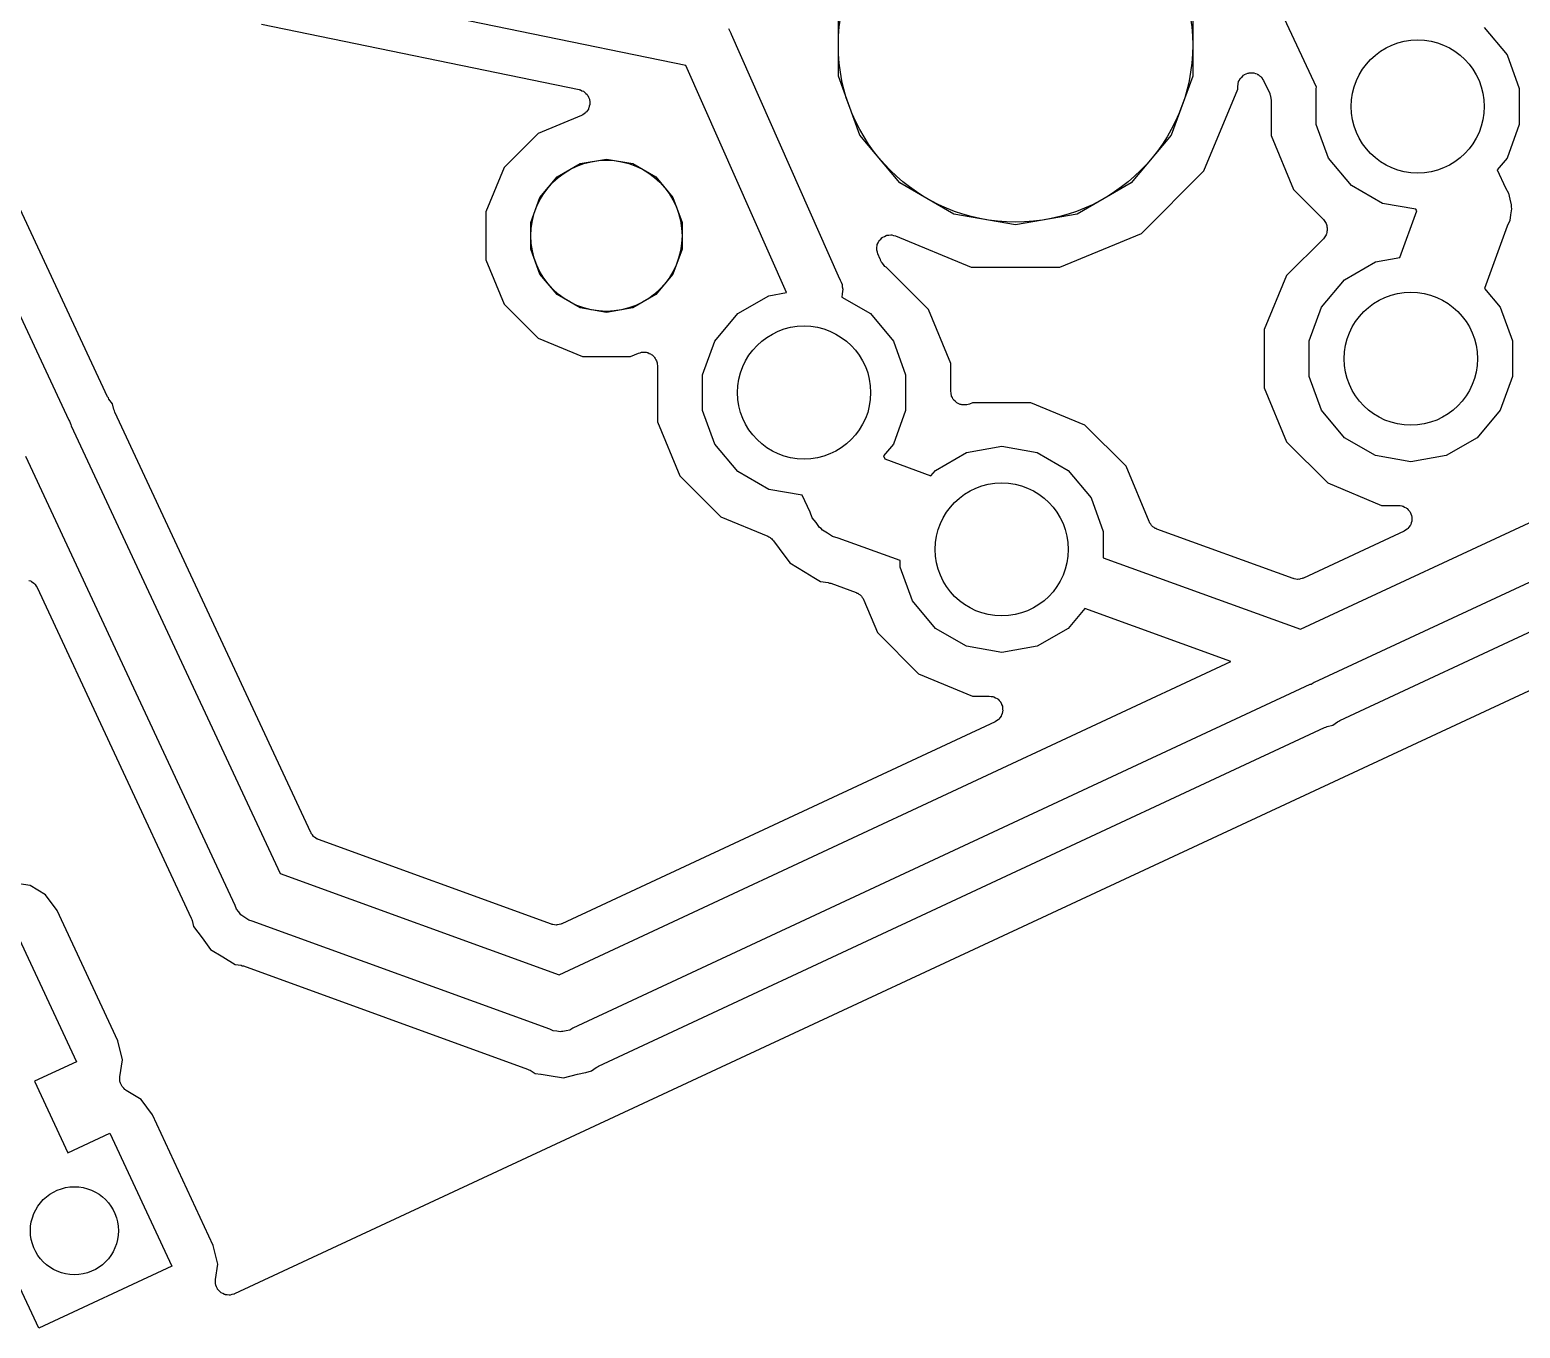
# Model space of a CAD drawing. Extents: x 24 to 196, y -189 to -31.
# Drawn here: x 56.97 to 73.74, y -184.19 to -169.58 of the extents above; entities that cross this region are included whole.
import ezdxf

# ---------------------------------------------------------------- set-up
doc = ezdxf.new("R2010")
doc.units = 0
doc.header["$MEASUREMENT"] = 0
doc.layers.add('BLACK', color=7, linetype='CONTINUOUS')

msp = doc.modelspace()

# ---------------------------------------------------------------- linework, layer by layer
at = {"layer": 'BLACK', "linetype": 'CONTINUOUS'}
for p, q in [((126.856, -152.309), (59.2762, -183.807)), ((57.8463, -173.707), (50.0096, -156.902)), ((49.5145, -157.043), (57.4092, -173.972)), ((71.453, -170.224), (69.0612, -165.096)), ((64.3524, -169.978), (59.6975, -169.02)), ((66.0705, -170.1), (66.0705, -169.397)), ((70.0583, -169.397), (70.0583, -170.1)), ((59.5777, -169.514), (63.1531, -170.25)), ((64.8353, -169.563), (64.8413, -169.577)), ((73.3369, -169.551), (73.596, -169.86)), ((64.8413, -169.577), (64.8612, -169.614)), ((64.8612, -169.614), (64.863, -169.626)), ((64.863, -169.626), (66.0685, -172.345)), ((73.596, -169.86), (73.7339, -170.239)), ((65.486, -172.535), (64.3524, -169.978)), ((70.6425, -170.08), (70.6612, -170.073)), ((70.6612, -170.073), (70.6792, -170.065)), ((70.6792, -170.065), (70.6859, -170.064)), ((70.6859, -170.064), (70.6922, -170.062)), ((70.6922, -170.062), (70.7121, -170.062)), ((70.7121, -170.062), (70.732, -170.06)), ((70.732, -170.06), (70.7384, -170.062)), ((70.7384, -170.062), (70.7451, -170.062)), ((70.7451, -170.062), (70.7638, -170.069)), ((70.7638, -170.069), (70.7831, -170.074)), ((70.7831, -170.074), (70.7886, -170.078)), ((66.311, -170.761), (66.0705, -170.1)), ((70.0583, -170.1), (69.8178, -170.761)), ((70.5663, -170.212), (70.5697, -170.193)), ((70.5663, -170.246), (70.5663, -170.212)), ((70.5697, -170.193), (70.5715, -170.173)), ((70.5715, -170.173), (70.5743, -170.167)), ((70.5743, -170.167), (70.5755, -170.16)), ((70.5755, -170.16), (70.5854, -170.143)), ((70.5854, -170.143), (70.5938, -170.125)), ((70.5938, -170.125), (70.5986, -170.12)), ((70.5986, -170.12), (70.6019, -170.114)), ((70.6019, -170.114), (70.6172, -170.101)), ((70.6172, -170.101), (70.6313, -170.087)), ((70.6313, -170.087), (70.6373, -170.084)), ((70.6373, -170.084), (70.6425, -170.08)), ((70.7886, -170.078), (70.7949, -170.08)), ((70.7949, -170.08), (70.8101, -170.093)), ((70.8101, -170.093), (70.8264, -170.104)), ((70.8264, -170.104), (70.8303, -170.11)), ((70.8303, -170.11), (70.8354, -170.114)), ((70.8354, -170.114), (70.8454, -170.131)), ((70.8454, -170.131), (70.8568, -170.148)), ((70.8568, -170.148), (70.9256, -170.295)), ((71.4479, -170.239), (71.453, -170.224)), ((71.4479, -170.642), (71.4479, -170.239)), ((73.7339, -170.239), (73.7339, -170.642)), ((63.1531, -170.25), (63.1605, -170.253)), ((63.1605, -170.253), (63.1683, -170.254)), ((63.1683, -170.254), (63.1849, -170.263)), ((63.1849, -170.263), (63.2023, -170.269)), ((63.2023, -170.269), (63.2082, -170.275)), ((63.2082, -170.275), (63.2152, -170.278)), ((63.2152, -170.278), (63.2279, -170.292)), ((63.2279, -170.292), (63.2419, -170.305)), ((63.2419, -170.305), (63.2456, -170.312)), ((63.2456, -170.312), (63.251, -170.317)), ((63.251, -170.317), (63.2581, -170.335)), ((63.2581, -170.335), (63.2671, -170.351)), ((63.2671, -170.351), (63.2682, -170.359)), ((63.2682, -170.359), (63.2712, -170.366)), ((63.2712, -170.366), (63.272, -170.385)), ((63.272, -170.385), (63.2748, -170.404)), ((63.2748, -170.404), (63.2732, -170.411)), ((63.2732, -170.411), (63.2735, -170.419)), ((70.1854, -171.165), (70.5663, -170.246)), ((70.9256, -170.295), (70.9273, -170.302)), ((70.9273, -170.302), (70.9307, -170.308)), ((70.9307, -170.308), (70.9341, -170.327)), ((70.9341, -170.327), (70.9393, -170.346)), ((70.9393, -170.346), (70.9387, -170.353)), ((70.9387, -170.353), (70.9399, -170.36)), ((70.9399, -170.36), (70.9399, -170.768)), ((63.1807, -170.54), (62.6906, -170.743)), ((63.1874, -170.536), (63.1807, -170.54)), ((63.1948, -170.533), (63.1874, -170.536)), ((63.2096, -170.522), (63.1948, -170.533)), ((63.2254, -170.512), (63.2096, -170.522)), ((63.2302, -170.505), (63.2254, -170.512)), ((63.2363, -170.5), (63.2302, -170.505)), ((63.2462, -170.485), (63.2363, -170.5)), ((63.2576, -170.47), (63.2462, -170.485)), ((63.26, -170.462), (63.2576, -170.47)), ((63.2641, -170.455), (63.26, -170.462)), ((63.2679, -170.437), (63.2641, -170.455)), ((63.2735, -170.419), (63.2679, -170.437)), ((62.6906, -170.743), (62.3083, -171.125)), ((71.5857, -171.02), (71.4479, -170.642)), ((73.7339, -170.642), (73.596, -171.02)), ((66.763, -171.299), (66.311, -170.761)), ((69.8178, -170.761), (69.3658, -171.299)), ((70.9399, -170.768), (71.1912, -171.375)), ((63.1648, -171.083), (63.4603, -171.031)), ((63.4603, -171.031), (63.7559, -171.083)), ((71.8448, -171.329), (71.5857, -171.02)), ((73.596, -171.02), (73.4845, -171.153)), ((62.3083, -171.125), (62.1014, -171.625)), ((62.7121, -171.463), (62.9049, -171.233)), ((62.9049, -171.233), (63.1648, -171.083)), ((63.7559, -171.083), (64.0157, -171.233)), ((64.0157, -171.233), (64.2086, -171.463)), ((69.4816, -171.869), (70.1854, -171.165)), ((73.4845, -171.153), (73.5801, -171.357)), ((67.3719, -171.651), (66.763, -171.299)), ((69.3658, -171.299), (68.7569, -171.651)), ((71.1912, -171.375), (71.5288, -171.713)), ((72.1939, -171.531), (71.8448, -171.329)), ((73.5801, -171.357), (73.6139, -171.416)), ((73.6139, -171.416), (73.6255, -171.482)), ((62.6094, -171.745), (62.7121, -171.463)), ((64.2086, -171.463), (64.3112, -171.745)), ((72.5705, -171.597), (72.1939, -171.531)), ((73.6255, -171.482), (73.6429, -171.547)), ((73.6429, -171.547), (73.641, -171.57)), ((73.641, -171.57), (73.645, -171.592)), ((62.1014, -171.625), (62.1014, -172.165)), ((62.6094, -172.045), (62.6094, -171.745)), ((64.3112, -171.745), (64.3112, -172.045)), ((68.0644, -171.773), (67.3719, -171.651)), ((68.7569, -171.651), (68.0644, -171.773)), ((71.2706, -176.325), (81.4242, -171.591)), ((71.5288, -171.713), (71.5365, -171.724)), ((71.5365, -171.724), (71.5459, -171.733)), ((71.5459, -171.733), (71.5515, -171.745)), ((71.5515, -171.745), (71.5592, -171.756)), ((72.3888, -172.14), (72.5796, -171.616)), ((72.5796, -171.616), (72.5705, -171.597)), ((73.6276, -171.725), (73.599, -171.787)), ((73.6333, -171.658), (73.6276, -171.725)), ((73.645, -171.592), (73.6333, -171.658)), ((66.5471, -171.932), (66.5618, -171.916)), ((66.5618, -171.916), (66.5661, -171.914)), ((66.5661, -171.914), (66.5696, -171.911)), ((66.5696, -171.911), (66.5895, -171.902)), ((66.5895, -171.902), (66.6088, -171.892)), ((66.6088, -171.892), (66.6135, -171.891)), ((66.6135, -171.891), (66.6179, -171.889)), ((66.6179, -171.889), (66.6397, -171.888)), ((66.6397, -171.888), (66.6612, -171.885)), ((66.6612, -171.885), (66.6659, -171.886)), ((66.6659, -171.886), (66.6708, -171.886)), ((66.6708, -171.886), (66.6917, -171.892)), ((66.6917, -171.892), (66.7129, -171.896)), ((66.7129, -171.896), (67.5667, -172.25)), ((68.562, -172.25), (69.4816, -171.869)), ((82.3122, -171.85), (71.426, -176.925)), ((71.5365, -171.917), (71.5288, -171.928)), ((71.5459, -171.908), (71.5365, -171.917)), ((71.5515, -171.896), (71.5459, -171.908)), ((71.5592, -171.885), (71.5515, -171.896)), ((71.5592, -171.756), (71.5626, -171.769)), ((71.5626, -171.872), (71.5592, -171.885)), ((71.5626, -171.769), (71.5683, -171.781)), ((71.5683, -171.86), (71.5626, -171.872)), ((71.5683, -171.781), (71.5694, -171.794)), ((71.5694, -171.847), (71.5683, -171.86)), ((71.5694, -171.794), (71.5729, -171.807)), ((71.5729, -171.834), (71.5694, -171.847)), ((71.5729, -171.807), (71.5717, -171.821)), ((71.5717, -171.821), (71.5729, -171.834)), ((73.599, -171.787), (73.3429, -172.489)), ((62.7121, -172.327), (62.6094, -172.045)), ((64.3112, -172.045), (64.2086, -172.327)), ((66.5025, -172.048), (66.5049, -172.026)), ((66.5037, -172.052), (66.5025, -172.048)), ((66.5035, -172.057), (66.5037, -172.052)), ((66.51, -172.078), (66.5035, -172.057)), ((66.5049, -172.026), (66.5058, -172.004)), ((66.5058, -172.004), (66.5076, -172)), ((66.5076, -172), (66.5082, -171.995)), ((66.5082, -171.995), (66.5177, -171.975)), ((66.5153, -172.099), (66.51, -172.078)), ((66.5177, -171.975), (66.5261, -171.955)), ((66.5261, -171.955), (66.5293, -171.952)), ((66.5293, -171.952), (66.5314, -171.947)), ((66.5314, -171.947), (66.5471, -171.932)), ((71.5288, -171.928), (71.1137, -172.344)), ((62.1014, -172.165), (62.3083, -172.665)), ((66.5424, -172.16), (66.5153, -172.099)), ((66.5451, -172.164), (66.5424, -172.16)), ((66.5465, -172.169), (66.5451, -172.164)), ((66.5616, -172.198), (66.5465, -172.169)), ((66.5617, -172.198), (66.5616, -172.198)), ((66.5778, -172.219), (66.5617, -172.198)), ((66.5617, -172.198), (66.5617, -172.198)), ((66.5938, -172.24), (66.5778, -172.219)), ((66.5939, -172.24), (66.5938, -172.24)), ((66.6086, -172.249), (66.5939, -172.24)), ((66.5939, -172.24), (66.5939, -172.24)), ((67.0844, -172.725), (66.6086, -172.249)), ((67.5667, -172.25), (68.562, -172.25)), ((71.7673, -172.39), (72.1163, -172.188)), ((72.1163, -172.188), (72.3888, -172.14)), ((62.9049, -172.557), (62.7121, -172.327)), ((64.2086, -172.327), (64.0157, -172.557)), ((66.0685, -172.345), (66.0689, -172.345)), ((66.0689, -172.345), (66.0902, -172.394)), ((66.0902, -172.394), (66.1008, -172.418)), ((66.1008, -172.418), (66.101, -172.418)), ((66.101, -172.418), (66.1121, -172.444)), ((71.1137, -172.344), (70.8623, -172.95)), ((71.5082, -172.698), (71.7673, -172.39)), ((71.7149, -177.351), (82.477, -172.334)), ((63.1648, -172.707), (62.9049, -172.557)), ((64.0157, -172.557), (63.7559, -172.707)), ((64.9388, -172.771), (65.2878, -172.57)), ((65.2878, -172.57), (65.486, -172.535)), ((66.1144, -172.55), (66.1105, -172.586)), ((66.1105, -172.586), (66.4308, -172.771)), ((66.1121, -172.444), (66.1138, -172.47)), ((66.1138, -172.47), (66.1202, -172.496)), ((66.1173, -172.524), (66.1144, -172.55)), ((66.1202, -172.496), (66.1172, -172.523)), ((66.1172, -172.523), (66.1173, -172.524)), ((73.3429, -172.489), (73.5184, -172.698)), ((62.3083, -172.665), (62.6906, -173.047)), ((63.4603, -172.759), (63.1648, -172.707)), ((63.7559, -172.707), (63.4603, -172.759)), ((67.3358, -173.332), (67.0844, -172.725)), ((71.3703, -173.077), (71.5082, -172.698)), ((73.5184, -172.698), (73.6563, -173.077)), ((64.6797, -173.08), (64.9388, -172.771)), ((66.4308, -172.771), (66.6899, -173.08)), ((62.6906, -173.047), (63.19, -173.254)), ((64.5418, -173.459), (64.6797, -173.08)), ((66.6899, -173.08), (66.8278, -173.459)), ((70.8623, -172.95), (70.8623, -173.607)), ((71.3703, -173.48), (71.3703, -173.077)), ((73.6563, -173.077), (73.6563, -173.48)), ((63.19, -173.254), (63.7306, -173.254)), ((63.7306, -173.254), (63.8231, -173.216)), ((63.8231, -173.216), (63.8393, -173.212)), ((63.8393, -173.212), (63.8549, -173.206)), ((63.8549, -173.206), (63.865, -173.206)), ((63.865, -173.206), (63.8748, -173.204)), ((63.8748, -173.204), (63.8912, -173.206)), ((63.8912, -173.206), (63.9079, -173.206)), ((63.9079, -173.206), (63.9173, -173.21)), ((63.9173, -173.21), (63.9272, -173.211)), ((63.9272, -173.211), (63.942, -173.219)), ((63.942, -173.219), (63.9576, -173.225)), ((63.9576, -173.225), (63.9653, -173.231)), ((63.9653, -173.231), (63.9742, -173.236)), ((63.9742, -173.236), (63.9854, -173.248)), ((63.9854, -173.248), (63.9981, -173.259)), ((63.9981, -173.259), (64.0032, -173.267)), ((64.0032, -173.267), (64.0099, -173.275)), ((64.0099, -173.275), (64.0163, -173.29)), ((64.0163, -173.29), (64.0246, -173.304)), ((64.0246, -173.304), (64.0263, -173.314)), ((64.0263, -173.314), (64.0302, -173.324)), ((64.0302, -173.324), (64.0309, -173.34)), ((64.0309, -173.34), (64.0338, -173.357)), ((64.0338, -173.357), (64.0338, -173.989)), ((67.3358, -173.648), (67.3358, -173.332)), ((64.5418, -173.862), (64.5418, -173.459)), ((66.8278, -173.459), (66.8278, -173.862)), ((71.5082, -173.859), (71.3703, -173.48)), ((73.6563, -173.48), (73.5184, -173.859)), ((57.8549, -173.72), (57.8463, -173.707)), ((57.8616, -173.733), (57.8549, -173.72)), ((57.9008, -173.787), (57.8616, -173.733)), ((67.3387, -173.664), (67.3358, -173.648)), ((67.3394, -173.681), (67.3387, -173.664)), ((67.3432, -173.69), (67.3394, -173.681)), ((67.345, -173.7), (67.3432, -173.69)), ((67.3533, -173.715), (67.345, -173.7)), ((67.3597, -173.73), (67.3533, -173.715)), ((67.3664, -173.737), (67.3597, -173.73)), ((67.3715, -173.746), (67.3664, -173.737)), ((67.3842, -173.757), (67.3715, -173.746)), ((67.3954, -173.769), (67.3842, -173.757)), ((70.8623, -173.607), (71.1137, -174.214)), ((57.9168, -173.852), (57.9008, -173.787)), ((57.9228, -173.865), (57.9168, -173.852)), ((57.9266, -173.88), (57.9228, -173.865)), ((57.9268, -173.88), (57.9266, -173.88)), ((60.1332, -178.613), (57.9268, -173.88)), ((57.9268, -173.88), (57.9268, -173.88)), ((57.9268, -173.88), (57.9268, -173.88)), ((64.6797, -174.241), (64.5418, -173.862)), ((66.8278, -173.862), (66.6899, -174.241)), ((67.4043, -173.774), (67.3954, -173.769)), ((67.412, -173.78), (67.4043, -173.774)), ((67.4276, -173.786), (67.412, -173.78)), ((67.4424, -173.793), (67.4276, -173.786)), ((67.4523, -173.795), (67.4424, -173.793)), ((67.4617, -173.798), (67.4523, -173.795)), ((67.4784, -173.798), (67.4617, -173.798)), ((67.4948, -173.8), (67.4784, -173.798)), ((67.5046, -173.798), (67.4948, -173.8)), ((67.5147, -173.798), (67.5046, -173.798)), ((67.5303, -173.793), (67.5147, -173.798)), ((67.5465, -173.789), (67.5303, -173.793)), ((67.5809, -173.775), (67.5465, -173.789)), ((68.2377, -173.775), (67.5809, -173.775)), ((68.8445, -174.026), (68.2377, -173.775)), ((71.7673, -174.168), (71.5082, -173.859)), ((73.5184, -173.859), (73.2593, -174.168)), ((57.4092, -173.972), (57.4179, -173.982)), ((57.4179, -173.982), (57.4318, -174.02)), ((57.4318, -174.02), (57.4375, -174.033)), ((57.4375, -174.033), (57.4375, -174.033)), ((57.4375, -174.033), (59.7884, -179.076)), ((64.0338, -173.989), (64.2851, -174.596)), ((69.3089, -174.49), (68.8445, -174.026)), ((64.9388, -174.549), (64.6797, -174.241)), ((66.6899, -174.241), (66.5782, -174.374)), ((67.5123, -174.335), (67.9093, -174.265)), ((67.9093, -174.265), (68.3062, -174.335)), ((71.1137, -174.214), (71.5781, -174.678)), ((72.1163, -174.369), (71.7673, -174.168)), ((73.2593, -174.168), (72.9103, -174.369)), ((59.2837, -179.436), (56.9272, -174.381)), ((66.5782, -174.374), (66.594, -174.408)), ((66.594, -174.408), (67.1128, -174.597)), ((67.1632, -174.537), (67.5123, -174.335)), ((68.3062, -174.335), (68.6553, -174.537)), ((72.5133, -174.439), (72.1163, -174.369)), ((72.9103, -174.369), (72.5133, -174.439)), ((64.2851, -174.596), (64.7496, -175.06)), ((65.2878, -174.751), (64.9388, -174.549)), ((67.1128, -174.597), (67.1632, -174.537)), ((68.6553, -174.537), (68.9144, -174.845)), ((69.5665, -175.112), (69.3089, -174.49)), ((65.6641, -174.817), (65.2878, -174.751)), ((71.5781, -174.678), (72.1849, -174.93)), ((65.7532, -175.008), (65.6641, -174.817)), ((68.9144, -174.845), (69.0523, -175.224)), ((72.1849, -174.93), (72.3733, -174.93)), ((72.3733, -174.93), (72.3929, -174.933)), ((72.3929, -174.933), (72.4128, -174.935)), ((72.4128, -174.935), (72.4188, -174.938)), ((72.4188, -174.938), (72.4254, -174.939)), ((72.4254, -174.939), (72.4427, -174.949)), ((64.7496, -175.06), (65.2767, -175.278)), ((65.776, -175.071), (65.7532, -175.008)), ((65.8196, -175.123), (65.776, -175.071)), ((72.4427, -174.949), (72.4607, -174.957)), ((72.4607, -174.957), (72.4655, -174.962)), ((72.4655, -174.962), (72.4713, -174.965)), ((72.4713, -174.965), (72.4841, -174.981)), ((72.4841, -174.981), (72.4982, -174.995)), ((72.4982, -174.995), (72.501, -175.001)), ((72.501, -175.001), (72.5053, -175.006)), ((72.5053, -175.006), (72.5121, -175.025)), ((72.5121, -175.025), (72.5205, -175.043)), ((72.5205, -175.043), (72.5211, -175.049)), ((72.5211, -175.049), (72.5234, -175.056)), ((72.5234, -175.056), (72.5234, -175.076)), ((72.5234, -175.076), (72.5251, -175.095)), ((72.5251, -175.095), (72.5234, -175.102)), ((72.5234, -175.102), (72.5234, -175.109)), ((65.8586, -175.178), (65.8196, -175.123)), ((65.8769, -175.191), (65.8586, -175.178)), ((65.8911, -175.208), (65.8769, -175.191)), ((65.9499, -175.242), (65.8911, -175.208)), ((66.0055, -175.281), (65.9499, -175.242)), ((69.0523, -175.224), (69.0523, -175.519)), ((69.5719, -175.121), (69.5665, -175.112)), ((69.5754, -175.13), (69.5719, -175.121)), ((69.586, -175.143), (69.5754, -175.13)), ((69.595, -175.157), (69.586, -175.143)), ((69.6029, -175.163), (69.595, -175.157)), ((69.6094, -175.171), (69.6029, -175.163)), ((69.6238, -175.179), (69.6094, -175.171)), ((69.6369, -175.189), (69.6238, -175.179)), ((69.6465, -175.192), (69.6369, -175.189)), ((69.6553, -175.197), (69.6465, -175.192)), ((71.1873, -175.754), (69.6553, -175.197)), ((72.4377, -175.22), (71.3037, -175.749)), ((72.454, -175.209), (72.4377, -175.22)), ((72.4713, -175.199), (72.454, -175.209)), ((72.4756, -175.194), (72.4713, -175.199)), ((72.4811, -175.19), (72.4756, -175.194)), ((72.4925, -175.174), (72.4811, -175.19)), ((72.5053, -175.158), (72.4925, -175.174)), ((72.5076, -175.152), (72.5053, -175.158)), ((72.5114, -175.147), (72.5076, -175.152)), ((72.5166, -175.127), (72.5114, -175.147)), ((72.5234, -175.109), (72.5166, -175.127)), ((65.2767, -175.278), (65.2892, -175.286)), ((65.2892, -175.286), (65.3029, -175.292)), ((65.3029, -175.292), (65.3114, -175.3)), ((65.3114, -175.3), (65.3213, -175.307)), ((65.3213, -175.307), (65.3304, -175.319)), ((65.3304, -175.319), (65.3411, -175.329)), ((65.3411, -175.329), (65.4038, -175.414)), ((65.4038, -175.414), (65.4039, -175.414)), ((65.4039, -175.414), (65.404, -175.414)), ((65.404, -175.414), (65.5233, -175.577)), ((66.0702, -175.298), (66.0055, -175.281)), ((66.7663, -175.552), (66.0702, -175.298)), ((65.5233, -175.577), (65.6961, -175.682)), ((66.7663, -175.627), (66.7663, -175.552)), ((69.0523, -175.519), (71.2706, -176.325)), ((56.9605, -175.775), (56.9798, -175.78)), ((65.6961, -175.682), (65.6962, -175.682)), ((65.6962, -175.682), (65.6963, -175.682)), ((65.6963, -175.682), (65.7935, -175.741)), ((65.7935, -175.741), (65.7946, -175.741)), ((65.7946, -175.741), (65.8699, -175.787)), ((66.9041, -176.006), (66.7663, -175.627)), ((71.1938, -175.755), (71.1873, -175.754)), ((71.1999, -175.758), (71.1938, -175.755)), ((71.2198, -175.76), (71.1999, -175.758)), ((71.2394, -175.763), (71.2198, -175.76)), ((71.246, -175.762), (71.2394, -175.763)), ((71.2526, -175.763), (71.246, -175.762)), ((71.2719, -175.758), (71.2526, -175.763)), ((71.2915, -175.754), (71.2719, -175.758)), ((71.2973, -175.751), (71.2915, -175.754)), ((71.3037, -175.749), (71.2973, -175.751)), ((56.9798, -175.78), (56.9853, -175.784)), ((56.9853, -175.784), (56.9915, -175.786)), ((56.9915, -175.786), (57.0068, -175.799)), ((57.0068, -175.799), (57.0231, -175.811)), ((57.0231, -175.811), (57.027, -175.816)), ((57.027, -175.816), (57.0321, -175.82)), ((57.0321, -175.82), (57.042, -175.838)), ((57.042, -175.838), (57.0535, -175.854)), ((57.0535, -175.854), (58.7888, -179.576)), ((65.8699, -175.787), (65.9549, -175.8)), ((65.9549, -175.8), (65.9692, -175.805)), ((65.9692, -175.805), (65.9841, -175.807)), ((65.9841, -175.807), (66.27, -175.912)), ((66.27, -175.912), (66.2787, -175.917)), ((66.2787, -175.917), (66.2882, -175.92)), ((66.2882, -175.92), (66.3014, -175.93)), ((66.3014, -175.93), (66.3158, -175.938)), ((66.3158, -175.938), (66.3222, -175.946)), ((66.3222, -175.946), (66.3302, -175.952)), ((66.3302, -175.952), (66.3391, -175.966)), ((66.3391, -175.966), (66.3498, -175.979)), ((66.3498, -175.979), (66.3532, -175.988)), ((66.3532, -175.988), (66.3586, -175.996)), ((66.3586, -175.996), (66.5096, -176.361)), ((67.1632, -176.315), (66.9041, -176.006)), ((68.8429, -176.091), (68.6553, -176.315)), ((70.489, -176.689), (68.8429, -176.091)), ((66.5096, -176.361), (66.974, -176.825)), ((67.5123, -176.516), (67.1632, -176.315)), ((68.6553, -176.315), (68.3062, -176.516)), ((67.9093, -176.586), (67.5123, -176.516)), ((68.3062, -176.516), (67.9093, -176.586)), ((62.9267, -180.216), (70.489, -176.689)), ((71.3776, -176.948), (63.0821, -180.816)), ((66.974, -176.825), (67.5809, -177.077)), ((71.3911, -176.945), (71.3776, -176.948)), ((71.426, -176.925), (71.3911, -176.945)), ((67.5809, -177.077), (67.7693, -177.077)), ((67.7693, -177.077), (67.7889, -177.08)), ((67.7889, -177.08), (67.8087, -177.082)), ((67.8087, -177.082), (67.8148, -177.085)), ((67.8148, -177.085), (67.8214, -177.086)), ((67.8214, -177.086), (67.8387, -177.096)), ((67.8387, -177.096), (67.8567, -177.104)), ((67.8567, -177.104), (67.8615, -177.109)), ((67.8615, -177.109), (67.8673, -177.112)), ((67.8673, -177.112), (67.8801, -177.128)), ((67.8801, -177.128), (67.8941, -177.142)), ((67.8941, -177.142), (67.897, -177.148)), ((67.897, -177.148), (67.9013, -177.153)), ((67.9013, -177.153), (67.9081, -177.172)), ((67.9126, -177.274), (67.9074, -177.293)), ((67.9081, -177.172), (67.9165, -177.19)), ((67.9194, -177.256), (67.9126, -177.274)), ((67.9165, -177.19), (67.9171, -177.196)), ((67.9171, -177.196), (67.9194, -177.203)), ((67.9194, -177.203), (67.9194, -177.223)), ((67.9194, -177.223), (67.9211, -177.242)), ((67.9211, -177.242), (67.9194, -177.249)), ((67.9194, -177.249), (67.9194, -177.256)), ((67.8337, -177.367), (62.9598, -179.64)), ((63.3711, -181.242), (71.5427, -177.431)), ((67.85, -177.356), (67.8337, -177.367)), ((67.8673, -177.346), (67.85, -177.356)), ((67.8716, -177.341), (67.8673, -177.346)), ((67.8771, -177.337), (67.8716, -177.341)), ((67.8885, -177.321), (67.8771, -177.337)), ((67.9013, -177.305), (67.8885, -177.321)), ((67.9036, -177.299), (67.9013, -177.305)), ((67.9074, -177.293), (67.9036, -177.299)), ((71.5427, -177.431), (71.5571, -177.427)), ((71.5571, -177.427), (71.5708, -177.421)), ((71.5708, -177.421), (71.6357, -177.405)), ((71.6357, -177.405), (71.6892, -177.366)), ((71.6892, -177.366), (71.7026, -177.359)), ((71.7026, -177.359), (71.7149, -177.351)), ((60.137, -178.618), (60.1332, -178.613)), ((60.1393, -178.625), (60.137, -178.618)), ((60.1521, -178.64), (60.1393, -178.625)), ((60.1635, -178.656), (60.1521, -178.64)), ((60.169, -178.66), (60.1635, -178.656)), ((60.1734, -178.665), (60.169, -178.66)), ((60.1906, -178.675), (60.1734, -178.665)), ((60.2069, -178.687), (60.1906, -178.675)), ((60.2134, -178.688), (60.2069, -178.687)), ((60.2192, -178.692), (60.2134, -178.688)), ((62.8433, -179.645), (60.2192, -178.692)), ((59.7884, -179.076), (62.9267, -180.216)), ((56.9764, -179.21), (56.7766, -179.179)), ((57.1491, -179.315), (56.9764, -179.21)), ((57.2777, -179.49), (57.1491, -179.315)), ((59.2976, -179.474), (59.2837, -179.436)), ((57.9627, -180.959), (57.2777, -179.49)), ((58.7888, -179.576), (58.7927, -179.591)), ((58.7927, -179.591), (58.7987, -179.605)), ((58.7987, -179.605), (58.8146, -179.67)), ((59.3235, -179.505), (59.2976, -179.474)), ((59.3467, -179.538), (59.3235, -179.505)), ((59.3579, -179.546), (59.3467, -179.538)), ((59.3667, -179.556), (59.3579, -179.546)), ((59.4017, -179.576), (59.3667, -179.556)), ((59.4347, -179.599), (59.4017, -179.576)), ((59.4739, -179.61), (59.4347, -179.599)), ((62.8245, -180.828), (59.4739, -179.61)), ((56.7992, -179.697), (57.497, -181.193)), ((58.8146, -179.67), (58.909, -179.798)), ((58.909, -179.798), (58.9091, -179.798)), ((58.9091, -179.798), (58.9091, -179.798)), ((58.9091, -179.798), (59.0057, -179.93)), ((62.8499, -179.647), (62.8433, -179.645)), ((62.8559, -179.649), (62.8499, -179.647)), ((62.8758, -179.651), (62.8559, -179.649)), ((62.8954, -179.655), (62.8758, -179.651)), ((62.902, -179.653), (62.8954, -179.655)), ((62.9087, -179.654), (62.902, -179.653)), ((62.9279, -179.649), (62.9087, -179.654)), ((62.9476, -179.645), (62.9279, -179.649)), ((62.9533, -179.642), (62.9476, -179.645)), ((62.9598, -179.64), (62.9533, -179.642)), ((59.0057, -179.93), (59.1431, -180.013)), ((59.1431, -180.013), (59.1431, -180.013)), ((59.1431, -180.013), (59.1432, -180.013)), ((59.1432, -180.013), (59.282, -180.098)), ((59.282, -180.098), (59.3481, -180.108)), ((59.3481, -180.108), (59.3623, -180.113)), ((59.3623, -180.113), (59.377, -180.115)), ((59.377, -180.115), (62.574, -181.277)), ((58.0144, -181.171), (57.9627, -180.959)), ((62.8611, -180.845), (62.8245, -180.828)), ((62.9015, -180.848), (62.8611, -180.845)), ((62.9413, -180.855), (62.9015, -180.848)), ((62.9547, -180.853), (62.9413, -180.855)), ((62.9682, -180.854), (62.9547, -180.853)), ((63.0073, -180.844), (62.9682, -180.854)), ((63.0472, -180.837), (63.0073, -180.844)), ((63.0821, -180.816), (63.0472, -180.837)), ((57.497, -181.193), (57.0251, -181.413)), ((57.9849, -181.363), (58.0144, -181.171)), ((62.574, -181.277), (62.587, -181.285)), ((62.587, -181.285), (62.601, -181.29)), ((62.601, -181.29), (62.6578, -181.324)), ((63.1343, -181.335), (63.2267, -181.313)), ((63.2267, -181.313), (63.2269, -181.313)), ((63.2269, -181.313), (63.2918, -181.297)), ((63.2918, -181.297), (63.3453, -181.257)), ((63.3453, -181.257), (63.3588, -181.251)), ((63.3588, -181.251), (63.3711, -181.242)), ((57.0251, -181.413), (57.4004, -182.219)), ((57.9831, -181.383), (57.9851, -181.373)), ((57.9856, -181.399), (57.9831, -181.383)), ((57.9851, -181.373), (57.9849, -181.363)), ((57.986, -181.416), (57.9856, -181.399)), ((57.9896, -181.425), (57.986, -181.416)), ((57.9912, -181.435), (57.9896, -181.425)), ((57.9992, -181.449), (57.9912, -181.435)), ((58.0052, -181.465), (57.9992, -181.449)), ((58.0118, -181.472), (58.0052, -181.465)), ((58.0166, -181.481), (58.0118, -181.472)), ((58.0291, -181.492), (58.0166, -181.481)), ((62.6578, -181.324), (62.7238, -181.335)), ((62.7238, -181.335), (62.7241, -181.335)), ((62.7241, -181.335), (62.8177, -181.349)), ((62.8177, -181.349), (62.8177, -181.349)), ((62.8177, -181.349), (62.8177, -181.349)), ((62.8177, -181.349), (62.9776, -181.374)), ((62.9776, -181.374), (63.1342, -181.335)), ((63.1342, -181.335), (63.1343, -181.335)), ((63.1343, -181.335), (63.1343, -181.335)), ((58.0401, -181.505), (58.0291, -181.492)), ((58.0489, -181.51), (58.0401, -181.505)), ((58.0564, -181.516), (58.0489, -181.51)), ((58.2226, -181.617), (58.0564, -181.516)), ((58.3511, -181.792), (58.2226, -181.617)), ((59.0362, -183.261), (58.3511, -181.792)), ((57.4004, -182.219), (57.8727, -181.999)), ((57.8727, -181.999), (58.5704, -183.495)), ((59.0879, -183.473), (59.0362, -183.261)), ((59.0612, -183.646), (59.0879, -183.473)), ((58.5704, -183.495), (57.0741, -184.193)), ((59.06, -183.656), (59.0613, -183.651)), ((59.0619, -183.677), (59.06, -183.656)), ((59.0613, -183.651), (59.0612, -183.646)), ((57.0741, -184.193), (56.8335, -183.677)), ((59.0624, -183.699), (59.0619, -183.677)), ((59.0642, -183.703), (59.0624, -183.699)), ((59.0646, -183.708), (59.0642, -183.703)), ((59.0738, -183.728), (59.0646, -183.708)), ((59.0816, -183.748), (59.0738, -183.728)), ((59.0849, -183.752), (59.0816, -183.748)), ((59.087, -183.756), (59.0849, -183.752)), ((59.1022, -183.772), (59.087, -183.756)), ((59.1165, -183.788), (59.1022, -183.772)), ((59.1209, -183.79), (59.1165, -183.788)), ((59.1244, -183.794), (59.1209, -183.79)), ((59.144, -183.803), (59.1244, -183.794)), ((59.1629, -183.813), (59.144, -183.803)), ((59.1678, -183.814), (59.1629, -183.813)), ((59.1724, -183.816), (59.1678, -183.814)), ((59.1939, -183.818), (59.1724, -183.816)), ((59.2152, -183.821), (59.1939, -183.818)), ((59.2201, -183.82), (59.2152, -183.821)), ((59.2251, -183.821), (59.2201, -183.82)), ((59.2459, -183.815), (59.2251, -183.821)), ((59.2671, -183.811), (59.2459, -183.815)), ((59.2714, -183.808), (59.2671, -183.811)), ((59.2762, -183.807), (59.2714, -183.808))]:
    msp.add_line(p, q, dxfattribs=at)
at = {"layer": 'BLACK'}
for centre, radius in [((68.0644, -169.748), 1.9939), ((72.5909, -170.44), 0.7493), ((63.4603, -171.895), 0.8509), ((72.5133, -173.279), 0.7493), ((65.6848, -173.66), 0.7493), ((67.9093, -175.426), 0.7493), ((57.4734, -183.096), 0.4953)]:
    msp.add_circle(centre, radius, dxfattribs=at)

doc.saveas('drawing.dxf')
